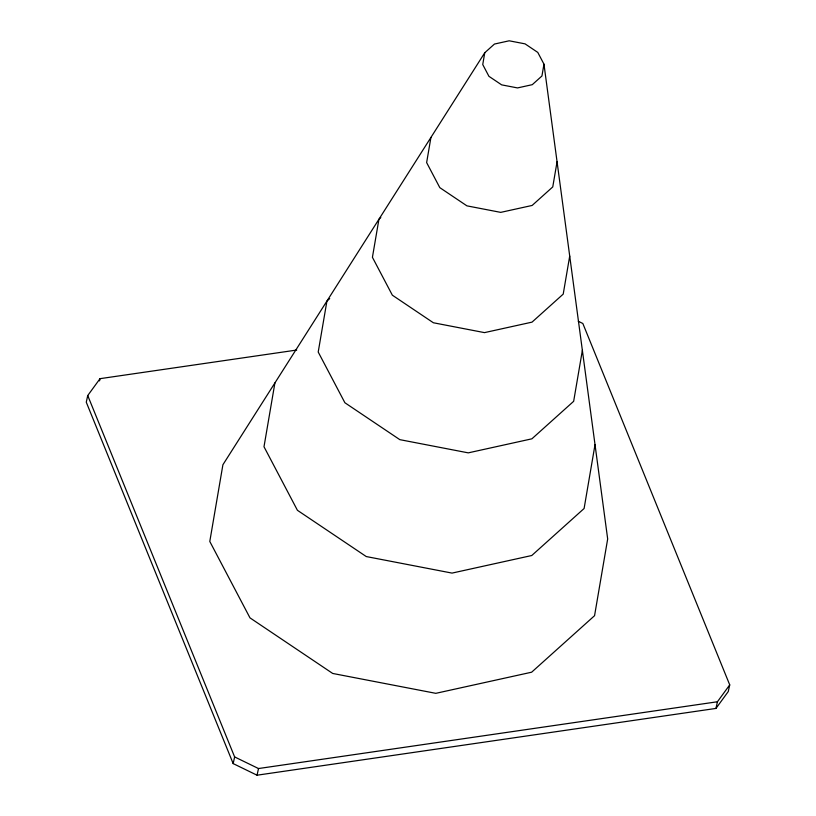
<?xml version="1.0" encoding="UTF-8"?>
<svg xmlns="http://www.w3.org/2000/svg" width="816" height="816" viewBox="0 0 816 816"><rect width="100%" height="100%" fill="white"/><g stroke="black" fill="none" stroke-linecap="round" stroke-linejoin="round"><path stroke-width="1.22" d="M274.91 382.918L263.996 446.75L297.432 510.306L366.262 556.553L452.033 573.097L531.767 555.512L584.103 508.501L595.017 444.659M430.93 137.435L426.635 162.588L439.804 187.639L466.925 205.856L500.718 212.374L532.144 205.448L552.758 186.925L557.063 161.772M484.755 52.744L482.746 64.556L488.927 76.316L501.656 84.864L517.517 87.924L532.267 84.67L541.946 75.98L543.966 64.168L537.785 52.418L525.055 43.86L509.184 40.8L494.445 44.054L484.755 52.744L222.911 464.743L209.794 541.467L249.982 617.865L332.704 673.455L435.805 693.335L531.644 672.2L594.558 615.692L607.675 538.958L543.966 64.168M569.711 256.071L563.213 294.117L532.022 322.136L484.49 332.622L433.367 322.759L392.353 295.188L372.422 257.315L378.93 219.269L380.817 217.566M582.369 350.36L573.658 401.309L531.889 438.824L468.262 452.86L399.82 439.651L344.893 402.747L318.209 352.033L326.92 301.094L329.705 298.585M296.718 350.044L100.031 378.665L87.73 395.546L86.272 402.196L233.162 763.592L257.04 775.2L715.969 708.421L728.27 691.54L729.728 684.889L582.838 323.493L578.289 321.28M99.542 380.888L100.031 378.665M233.162 763.592L234.631 756.932L87.73 395.546M257.04 775.2L258.509 768.539L717.427 701.76L729.728 684.889M715.969 708.421L717.427 701.76M234.631 756.932L258.509 768.539"/></g></svg>
